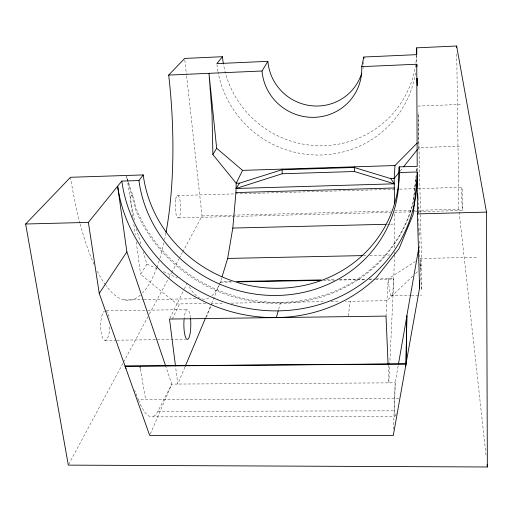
<?xml version="1.0" encoding="UTF-8"?>
<svg xmlns="http://www.w3.org/2000/svg" width="513" height="513" viewBox="0 0 513 513"><rect width="100%" height="100%" fill="white"/><g stroke="black" fill="none" stroke-linecap="round" stroke-linejoin="round"><path stroke-width="0.38" stroke-dasharray="2.56 1.92" d="M394.446 254.147L394.459 251.774M394.484 247.817L394.542 212.305M138.587 400.249L141.505 407.085L145.083 412.696L148.764 416.017L152.278 416.877L394.959 416.498L394.561 410.836L395.17 382.833L398.338 364.769M394.439 254.935L393.785 279.046L388.867 382.865L388.085 364.589M393.49 429.227L395.17 382.833L171.81 384.083L157.895 411.368L155.388 415.267L152.278 416.877M386.013 316.098L388.232 278.88L415.434 261.457M416.184 175.356L413.189 201.769A147.096 138.068 23.3 0 1 282.374 302.311A147.096 138.068 23.3 0 1 136.509 209.317L132.63 195.075L126.512 176.331M128.135 182.153L135.849 210.247A147.455 138.356 23.3 0 0 282.067 303.446A147.455 138.356 23.3 0 0 413.189 202.718L416.21 175.587M416.736 170.835L417.165 167.206M416.633 171.515L417.082 167.674L417.204 170.861M348.269 315.848L350.244 301.272M414.831 186.879L415.164 185.084M278.623 309.397L280.592 302.349M221.693 277.988L220.552 281.752A187.764 40.604 87.2 0 1 211.664 295.886M396.363 413.542L394.959 416.498M184.924 367.071L177.787 384.051L175.568 366.615M205.707 317.611L211.285 304.324M211.6 303.587L220.552 281.752L232.524 281.534M206.354 317.117L212.093 303.414L224.04 303.228M150.315 433.979L171.81 384.083L165.904 366.712M172.291 319.015L179.621 303.914M169.867 318.329L183.949 289.659M184.302 288.947L187.11 283.227M68.684 464.425L123.229 362.781M123.614 362.075L147.853 316.906M149.373 314.078L168.309 278.79M168.694 278.084L171.342 273.14M171.72 272.435L178.922 259.027M179.3 258.321L182.327 252.672M182.705 251.966L202.026 215.967L186.514 75.142M205.758 303.51L176.927 303.959L140.645 274.436L146.891 264.08L143.274 251.986M131.924 195.992L132.63 195.075L129.853 195.158L127.327 180.602M400.14 171.092L402.622 167.995M417.973 148.834L418.967 147.597L418.101 112.7M412.734 276.161L386.93 300.708L345.441 301.349M415.601 273.435L417.896 271.255M417.89 106.082L460.315 104.44M420.025 263.477L420.185 269.069L420.083 258.488A192.875 1.18 88.5 0 0 418.967 147.597L461.444 146.16M177.37 195.549L398.825 189.162M399.627 189.137L414.812 188.701M418.012 188.611L461.982 187.341M202.026 215.967L232.434 215.171M233.235 215.146L390.861 211.016M394.863 210.907L411.663 210.465M412.465 210.445L458.872 209.227L486.029 455.057M178.524 217.91L390.508 212.382M394.503 212.279L411.304 211.837M414.504 211.754L462.502 210.503A11.639 0.417 88.5 0 0 462.508 194.196A11.639 0.417 88.5 0 0 461.732 192.106A11.639 0.417 88.5 0 0 462.502 210.503M387.418 224.245L389.816 224.187M390.617 224.168L394.625 224.072M363.313 255.589L366.506 255.525M369.7 255.455L389.649 255.038M420.083 258.488L476.949 257.321M326.717 279.829L334.7 279.681M339.491 279.598L365.833 279.117M369.027 279.059L373.015 278.989M376.209 278.931L393.772 278.617A192.157 6.81 88.3 0 1 388.796 284.747L388.232 278.88M220.596 282.176L231.767 281.977M323.549 280.316L334.726 280.117M339.516 280.027L365.852 279.553M369.046 279.495L374.631 279.393M375.433 279.38L393.785 279.046M124.043 299.906L143.165 299.598M143.961 299.586L196.537 298.739M390.919 295.616L410.631 295.296M411.42 295.283L421.667 295.122M231.209 303.119L324.62 301.67M331.026 301.573L339.035 301.445M106.467 310.795L147.007 310.192M147.802 310.179L187.546 309.596M104.992 340.292L116.169 340.17M116.964 340.164L185.635 339.401M398.806 398.601L138.292 399.569L134.547 390.092M157.895 411.368L394.561 410.836M146.891 264.08L157.036 268.684M163.551 271.646L177.318 277.905M189.419 286.78L190.066 288.203A187.764 40.604 87.2 0 0 209.567 297.502M136.266 228.567L141.242 245.188M127.923 181.384L126.666 176.773L127.192 179.839M134.374 220.09L129.853 195.158L132.873 217.358M140.382 369.027L145.589 399.537M133.848 224.489L135.252 234.8M136.221 241.931L140.645 274.436M184.847 60.021L186.424 74.347M418.14 197.973L418.576 213.151M418.736 218.743L419.243 236.32M419.384 241.11L419.89 258.687M418.101 206.527L418.287 212.882M418.743 228.76L418.974 236.698M418.095 114.066L418.967 147.597M456.743 54.012L458.872 209.227M140.453 295.039A185.995 53.91 86.7 0 1 105.877 285.433M105.46 284.862A185.995 53.91 86.7 0 1 96.777 270.184M94.103 264.535A185.995 53.91 86.7 0 1 80.227 224.143M80.041 223.437A185.995 53.91 86.7 0 1 70.653 178.12M165.917 233.024A185.995 53.91 86.7 0 1 164.615 239.571M163.923 242.771A185.995 53.91 86.7 0 1 159.825 258.481M159.139 260.694A185.995 53.91 86.7 0 1 156.946 267.151M156.657 267.927A185.995 53.91 86.7 0 1 142.524 293.038M105.672 310.801A14.762 4.604 -89.4 0 1 109.423 318.823M109.84 326.941A14.762 4.604 -89.4 0 1 105.152 340.305A14.762 4.604 -89.4 0 1 100.67 327.05A14.762 4.604 -89.4 0 1 104.466 311.077M415.517 72.872A100.753 98.817 32.9 0 1 318.054 155.035A100.753 98.817 32.9 0 1 218.108 72.346M217.961 71.551A100.753 98.817 32.9 0 1 216.928 64.407M416.703 54.654A100.753 98.817 32.9 0 1 416.562 63.381M363.788 61.714A48.331 47.382 32.4 0 1 362.896 68.691M416.562 55.802A97.9 96.245 35 0 1 325.274 145.666A97.9 96.245 35 0 1 223.508 64.439M184.039 319.862A14.909 3.469 90 0 1 187.059 309.615A14.909 3.469 90 0 1 190.432 317.707M175.6 199.724A11.241 2.719 88.3 0 0 177.812 217.852A11.241 2.719 88.3 0 0 180.339 202.648A11.241 2.719 88.3 0 0 175.6 199.724"/><path stroke-width="0.77" d="M418.813 247.779L406.847 315.816L406.014 364.076L393.259 435.627L149.687 435.447L99.246 293.385L88.371 222.392L121.805 181.076L138.94 180.55A131.803 123.332 23.1 0 0 278.88 295.424A131.803 123.332 23.1 0 0 398.89 172.535L399.159 166.86L417.204 166.372L416.748 64.24L361.716 66.645A50.261 49.094 30.3 0 1 315.033 117.304A50.261 49.094 30.3 0 1 262.015 71.006L168.681 75.084A185.995 53.91 86.7 0 1 166.071 232.197M405.578 366.429L406.014 364.076L406.847 315.816M222.155 276.488L227.65 258.43L232.799 228.061L235.935 192.58L236.211 183.269L242.54 170.374L394.972 165.545L417.229 142.992M394.972 165.545L394.196 178.511L394.478 203.674M354.31 166.834L354.406 171.515L394.292 183.821L390.791 178.614L354.194 167.475L281.868 169.765L239.494 183.167L236.211 183.269L212.869 154.548L212.036 114.046L208.996 73.321L216.653 148.276L212.869 154.548M398.473 363.986L406.86 316.085M419.525 280.868L419.583 287.953L406.001 363.8L125.134 366.295L126.018 368.526M361.716 66.645L363.807 57.026L416.703 54.654L416.671 47.837L456.634 46.01L486.484 212.119L487.35 466.99L68.3 465.131L25.65 224.008L70.525 177.286L143.23 174.92A129.718 121.671 23.2 0 0 280.912 288.223A129.718 121.671 23.2 0 0 399.159 166.86M276.34 317.592L278.213 310.872M282.112 169.123L282.182 173.76L236.057 188.483L239.494 183.167M185.231 366.333L205.392 318.349M262.015 71.006L267.889 61.329A48.331 47.382 32.4 0 0 310.564 105.646A48.331 47.382 32.4 0 0 361.736 73.186M99.246 293.385L126.871 251.877L117.657 186.2A151.983 141.966 23 0 0 220.879 308.448A151.983 141.966 23 0 0 376.51 277.353L399.082 248.645L413.112 214.537L417.249 177.152L417.319 179.531M210.176 89.14L210.561 88.627M138.94 180.55L143.23 174.92M398.659 172.945L394.196 178.511L390.791 178.614M403.609 166.763L417.479 149.45M168.681 75.084L184.674 58.431L222.443 56.706L216.852 63.618L267.889 61.329M282.182 173.76L354.406 171.515M398.89 172.535L417.229 171.97L417.415 213.902L419.583 287.953M236.057 188.483L394.292 183.821M235.935 192.58L394.362 187.989M25.65 224.008L88.371 222.392M417.415 213.902L486.484 212.119M232.799 228.061L385.814 224.29M227.65 258.43L362.518 255.609M236.512 281.464L321.132 279.931M238.154 281.861L319.561 280.387M125.037 366.013L139.087 365.916M406.014 364.076L139.844 365.897L140.248 368.244M216.653 148.276L242.54 170.374M126.871 251.877L165.648 365.955M175.472 365.82L169.514 319.048L386.013 316.098L388.052 363.794M487.087 464.605L487.35 466.99M417.736 193.824L417.851 197.794M417.146 78.54L417.325 84.895M417.133 78.451L417.325 85.556M456.634 46.01L456.653 47.606M417.229 171.97A149.828 140.248 23.1 0 1 280.739 310.814A149.828 140.248 23.1 0 1 121.805 181.076M363.807 57.026A48.331 47.382 32.4 0 1 363.852 58.578M223.367 63.663A97.9 96.245 35 0 1 222.443 56.706M416.671 47.837A97.9 96.245 35 0 1 416.607 55M190.509 318.4A14.909 3.469 90 0 1 187.527 339.369A14.909 3.469 90 0 1 184.039 319.862M416.812 66.619L416.748 64.24L416.812 66.607"/></g></svg>
